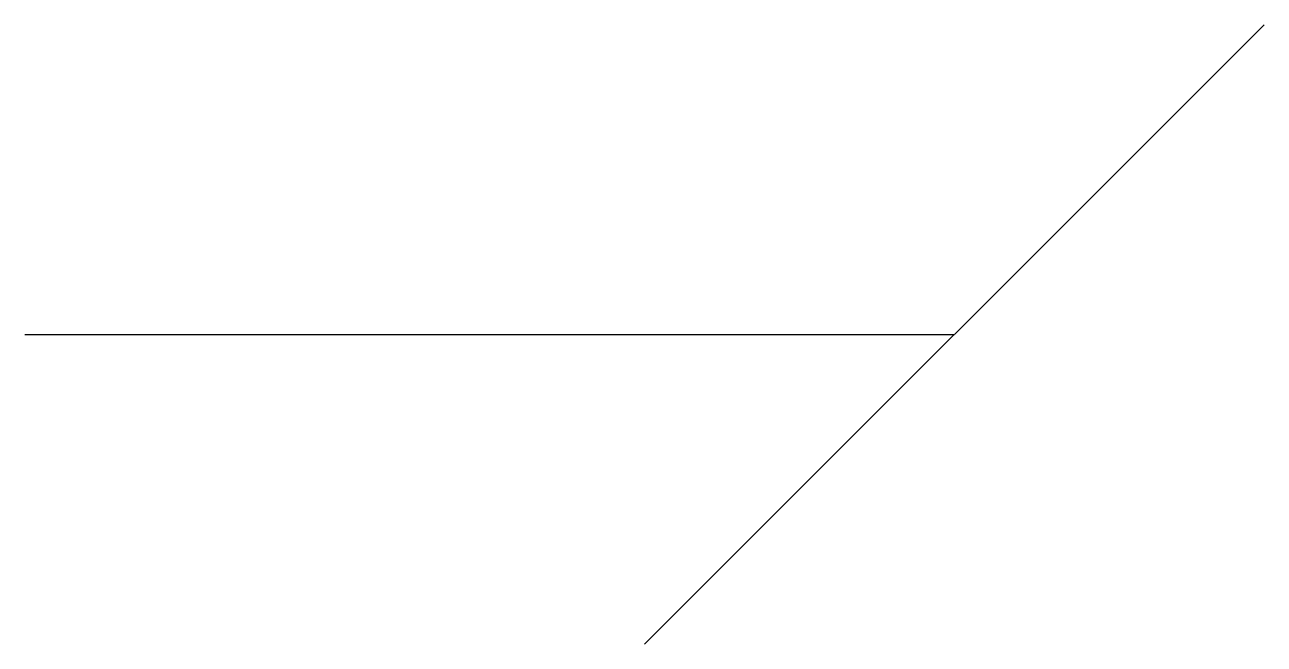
# Model space of a CAD drawing. Units: millimetres at full size, sheet at 1:100. Extents: x -15551 to 8939, y -9612 to 2633.
import ezdxf

# ---------------------------------------------------------------- set-up
doc = ezdxf.new("R2010")
doc.units = ezdxf.units.MM
doc.header["$LTSCALE"] = 100
doc.layers.add('0-0', color=7, linetype='Continuous')

msp = doc.modelspace()

# ---------------------------------------------------------------- linework, layer by layer
at = {"layer": '0-0'}
for p, q in [((-3306.1, -9612.2), (8938.8, 2632.7)), ((-15551, -3489.8), (2816.3, -3489.8))]:
    msp.add_line(p, q, dxfattribs=at)

doc.saveas('drawing.dxf')
